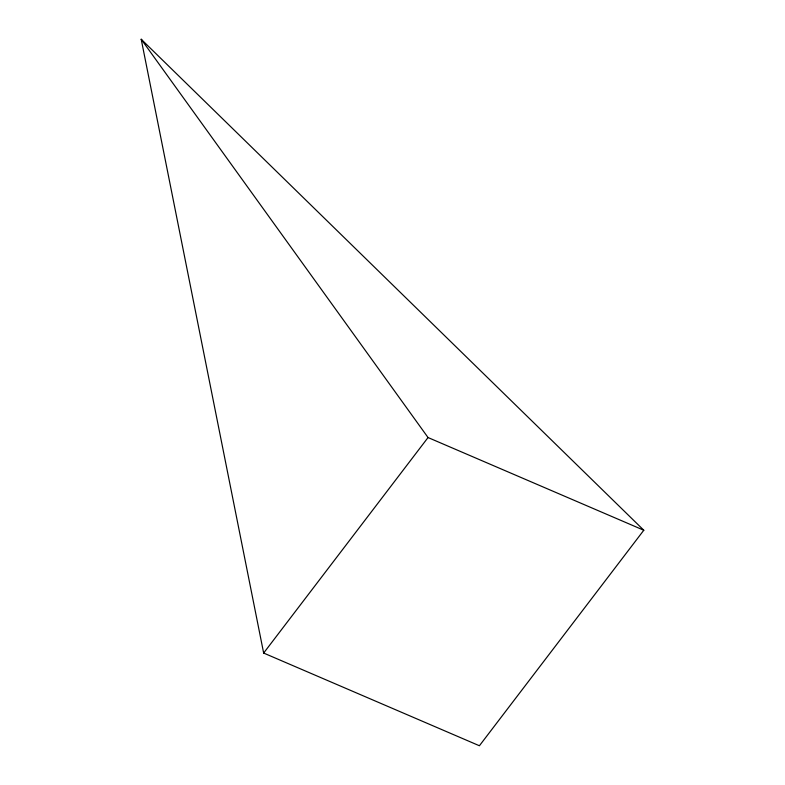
<?xml version="1.0" encoding="UTF-8"?>
<svg xmlns="http://www.w3.org/2000/svg" width="785" height="785" viewBox="0 0 785 785"><rect width="100%" height="100%" fill="white"/><g stroke="black" fill="none" stroke-linecap="round" stroke-linejoin="round"><path stroke-width="1.18" d="M263.652 653.051L428.041 437.539L141.202 39.25L263.652 653.051L479.409 745.75L643.798 530.238L141.202 39.25L142.252 41.458M428.041 437.539L643.798 530.238"/></g></svg>
